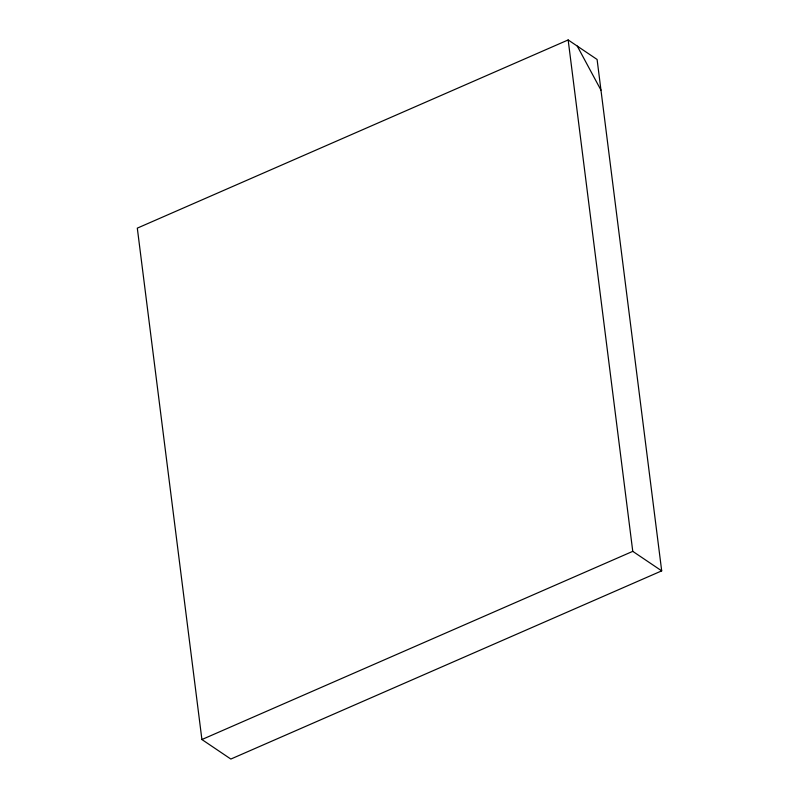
<?xml version="1.0" encoding="UTF-8"?>
<svg xmlns="http://www.w3.org/2000/svg" width="799" height="799" viewBox="0 0 799 799"><rect width="100%" height="100%" fill="white"/><g stroke="black" fill="none" stroke-linecap="round" stroke-linejoin="round"><path stroke-width="1.2" d="M568.159 39.95L137.308 228.134L201.907 739.534L230.841 759.05L661.692 570.866L597.093 59.466L568.159 39.95L632.768 551.35L661.692 570.866M201.907 739.534L632.768 551.35M577.258 46.082L600.968 90.147"/></g></svg>
